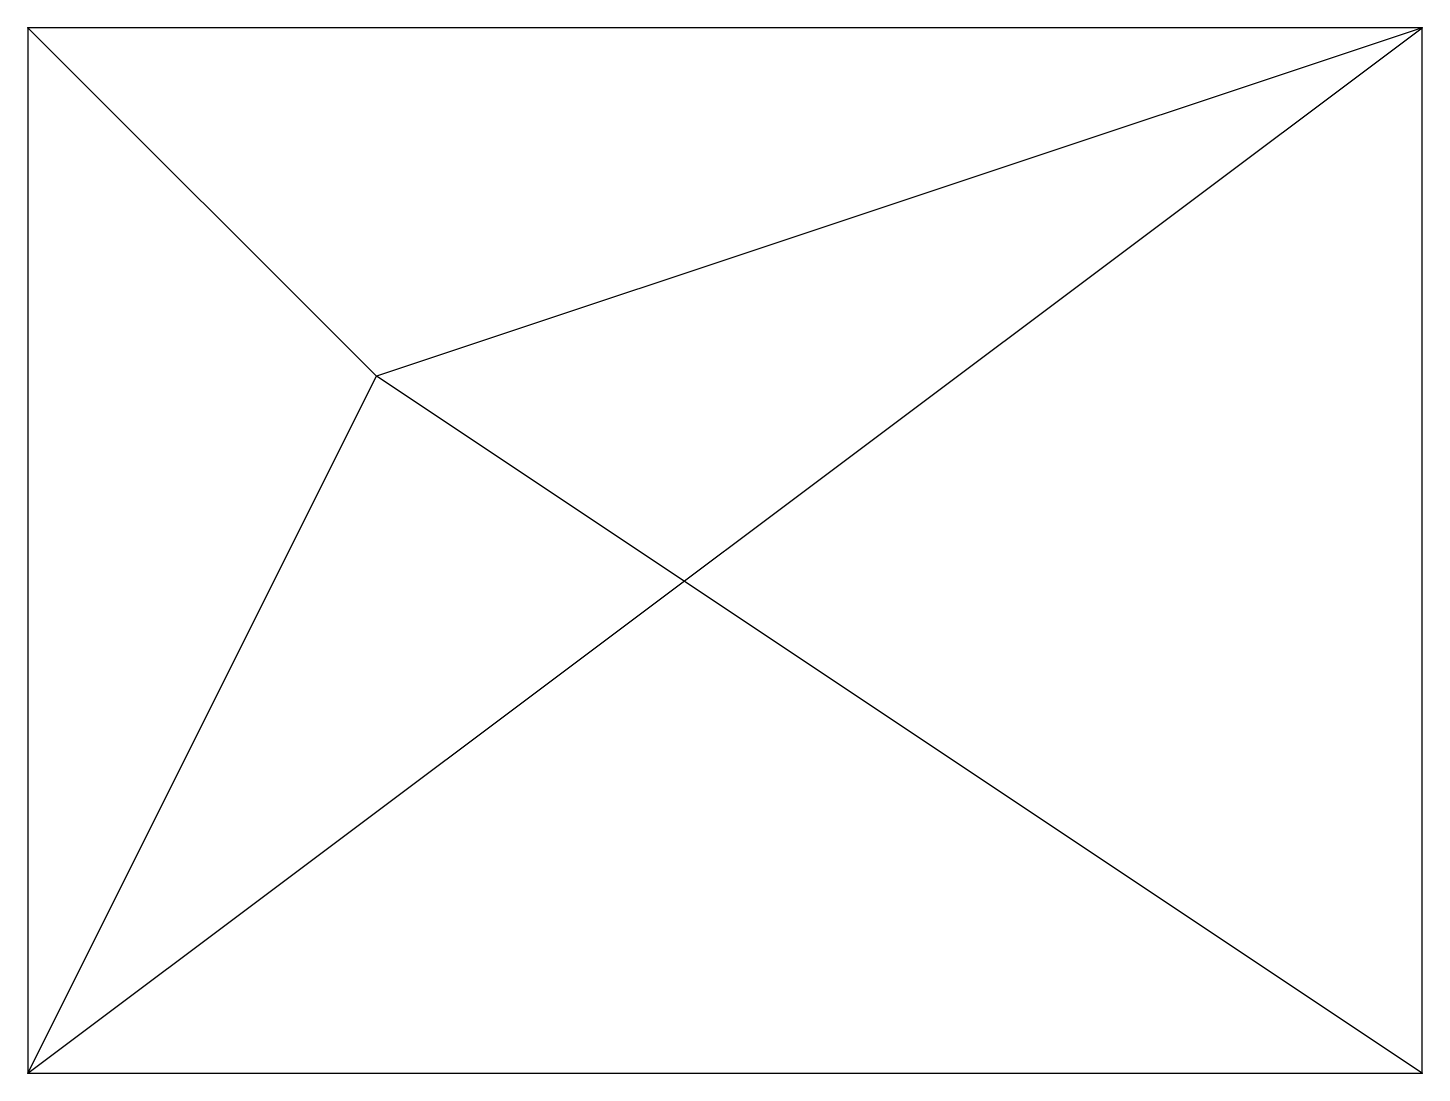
# Model space of a CAD drawing. Extents: x 0 to 4, y 0 to 3.
import ezdxf

# ---------------------------------------------------------------- set-up
doc = ezdxf.new("R2010")
doc.units = 0
doc.header["$MEASUREMENT"] = 0
doc.layers.add('FRAMES', color=2, linetype='CONTINUOUS')
doc.layers.add('JOINTS', color=2, linetype='CONTINUOUS')

msp = doc.modelspace()

# ---------------------------------------------------------------- linework, layer by layer
at = {"layer": 'FRAMES'}
for p, q in [((4, 3), (0, 3)), ((0, 3), (0, 0)), ((0, 0), (4, 3)), ((0, 3), (1, 2, 2)), ((4, 3), (1, 2, 2)), ((4, 0), (4, 3)), ((0, 0), (1, 2, 2)), ((4, 0), (1, 2, 2)), ((0, 0), (4, 0))]:
    msp.add_line(p, q, dxfattribs=at)
at = {"layer": 'JOINTS'}
for p in [(0, 3), (4, 3), (1, 2, 2), (0, 0), (4, 0)]:
    msp.add_point(p, dxfattribs=at)

doc.saveas('drawing.dxf')
